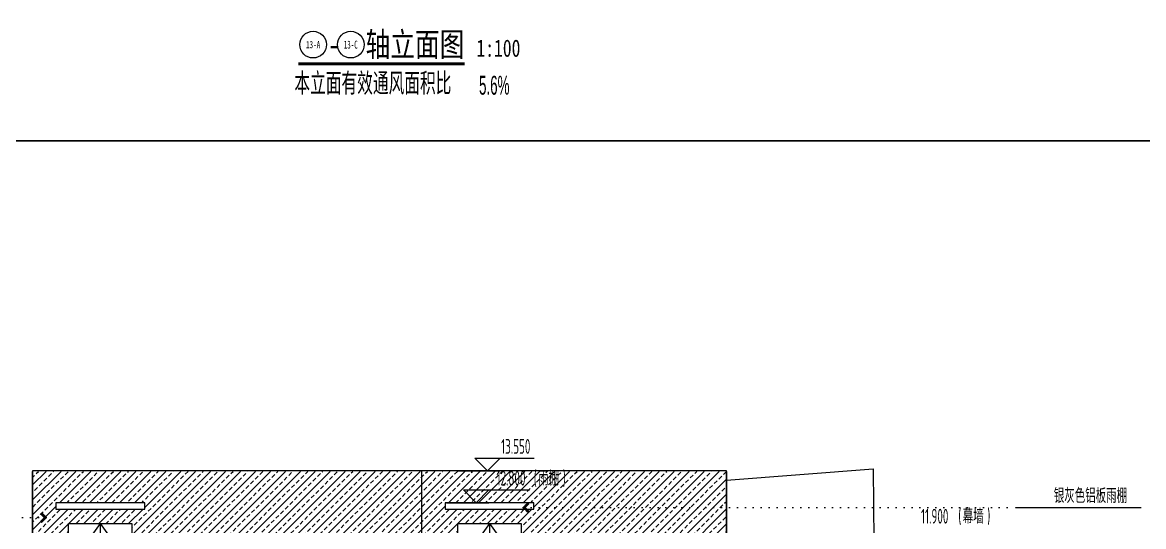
# Model space of a CAD drawing. Extents: x -280168 to 205214, y -148835 to -64913.
# Drawn here: x 139140 to 165642, y -127047 to -115131 of the extents above; entities that cross this region are included whole.
import ezdxf
from ezdxf.enums import TextEntityAlignment as Align
from ezdxf.xclip import XClip

# ---------------------------------------------------------------- set-up
doc = ezdxf.new("R2010")
doc.units = 0
doc.header["$LTSCALE"] = 1000
doc.header["$MEASUREMENT"] = 0
doc.header["$XCLIPFRAME"] = 0
doc.linetypes.add('DOT2', pattern=[0.125, 0, -0.125])
for name, color, linetype in [('01-标注_标高', 200, 'Continuous'), ('01-标注_符号', 200, 'Continuous'), ('02-TEXT_标注', 130, 'Continuous'), ('05-填充_156', 156, 'Continuous'), ('A-C_窗', 140, 'Continuous'), ('D-铝板', 181, 'Continuous'), ('DIM_SYMB', 3, 'Continuous'), ('E-立面轮廓', 241, 'Continuous'), ('建-标注-文本', 254, 'Continuous')]:
    doc.layers.add(name, color=color, linetype=linetype)
doc.layers.add('04-不打印_辅助线', color=165, linetype='Continuous', plot=False)
doc.styles.add('_TCH_DIM', font='ros1.shx', dxfattribs={"width": 0.75, "bigfont": 'jd.shx'})
doc.styles.add('_TCH_LABEL', font='ros.shx', dxfattribs={"width": 0.75, "bigfont": 'jd.shx'})
doc.styles.add('logo-3', font='STXIHEI_0.TTF', dxfattribs={"width": 0.75})
doc.styles.get("Standard").update_dxf_attribs({"font": 'STXIHEI_0.TTF', "width": 0.75})
doc.dimstyles.new('副本 ISO-1', dxfattribs={"dimtxt": 2.5, "dimasz": 1.5, "dimexe": 1.25, "dimexo": 0.625, "dimtad": 1, "dimdec": 0, "dimtxsty": 'logo-3', "dimblk": 'ARCHTICK', "dimcen": 2.5, "dimdle": 1, "dimadec": 0, "dimazin": 0, "dimtfac": 1, "dimtdec": 0, "dimtix": 1, "dimtmove": 0, "dimatfit": 3, "dimldrblk": 'AR', "dimfxl": 0, "dimarcsym": 0})

# ---------------------------------------------------------------- blocks, each defined once
blk = doc.blocks.new('reaytrsy')
at = {"layer": '05-填充_156'}
h = blk.add_hatch(dxfattribs=at)
h.set_pattern_fill('天然石材', color=256, scale=50)
h.set_pattern_definition([(45, (-68281, 190951.96), (-176.77677, 176.77677), []), (45, (-68194.07, 190862.2), (-176.77677, 176.77677), [98.68425, -56.391])])
h.paths.add_polyline_path([(9200, 3650), (0, 3650), (0, 9), (550, 9), (550, 159), (2650, 159), (2650, 9), (9200, 9)])
h.paths.add_polyline_path([(2650, 2750), (550, 2750), (550, 2900), (2650, 2900)], flags=16)
h.paths.add_polyline_path([(2350, 2409), (2350, 309), (850, 309), (850, 2409)], flags=16)
h.paths.add_polyline_path([(2350, 1359), (1600, 309), (850, 1359), (1600, 2409)], flags=0)
h.paths.add_polyline_path([(16400, 3650), (9200, 3650), (9200, 9), (9750, 9), (9750, 159), (11850, 159), (11850, 9), (16400, 9)])
h.paths.add_polyline_path([(11850, 2750), (9750, 2750), (9750, 2900), (11850, 2900)], flags=16)
h.paths.add_polyline_path([(11550, 309), (10050, 309), (10050, 2409), (11550, 2409)], flags=16)
h.paths.add_polyline_path([(11550, 1359), (10800, 309), (10050, 1359), (10800, 2409)], flags=0)
at = {"layer": 'A-C_窗'}
for p, q in [((1600, 2409), (1600, 309)), ((10800, 2409), (10800, 309))]:
    blk.add_line(p, q, dxfattribs=at)
for points in [[(1600, 2409), (850, 1359), (1600, 309)], [(1600, 2409), (2350, 1359), (1600, 309)], [(10800, 2409), (10050, 1359), (10800, 309)], [(10800, 2409), (11550, 1359), (10800, 309)]]:
    blk.add_lwpolyline(points, dxfattribs=at)
for points in [[(850, 2409), (2350, 2409), (2350, 309), (850, 309)], [(10050, 2409), (11550, 2409), (11550, 309), (10050, 309)]]:
    blk.add_lwpolyline(points, close=True, dxfattribs=at)
at = {"layer": 'D-铝板'}
for points in [[(550, 2750), (2650, 2750), (2650, 2900), (550, 2900)], [(9750, 2750), (11850, 2750), (11850, 2900), (9750, 2900)]]:
    blk.add_lwpolyline(points, close=True, dxfattribs=at)
at = {"layer": 'E-立面轮廓'}
blk.add_line((9200, 0), (9200, 3650), dxfattribs=at)
blk.add_lwpolyline([(0, 0), (0, 3650), (16400, 3650), (16400, 0)], dxfattribs=at)
for points in [[(0, 0), (16400, 0), (16400, 3650), (0, 3650)], [(550, 0), (2650, 0), (2650, 150), (550, 150)], [(9750, 0), (11850, 0), (11850, 150), (9750, 150)]]:
    blk.add_lwpolyline(points, close=True, dxfattribs=at)
blk = doc.blocks.new('_ArchTick')
at = {"color": 0, "linetype": 'ByBlock', "const_width": 0.4}
blk.add_lwpolyline([(-0.5, -0.5), (0.5, 0.5)], dxfattribs=at)
blk = doc.blocks.new('*X10')
at = {"color": 0}
for p, q in [((-1012.312, 1692.723), (-1012.284, 1692.723)), ((-1012.312, 1692.722), (-1012.312, 1692.723)), ((-1012.311, 1692.724), (-1012.285, 1692.724)), ((-1012.311, 1692.721), (-1012.311, 1692.724)), ((-1012.311, 1692.722), (-1012.283, 1692.722)), ((-1012.31, 1692.725), (-1012.286, 1692.725)), ((-1012.31, 1692.72), (-1012.31, 1692.725)), ((-1012.31, 1692.721), (-1012.282, 1692.721)), ((-1012.309, 1692.726), (-1012.287, 1692.726)), ((-1012.309, 1692.719), (-1012.309, 1692.726)), ((-1012.309, 1692.72), (-1012.281, 1692.72)), ((-1012.308, 1692.727), (-1012.288, 1692.727)), ((-1012.308, 1692.718), (-1012.308, 1692.727)), ((-1012.308, 1692.719), (-1012.28, 1692.719)), ((-1012.307, 1692.728), (-1012.289, 1692.728)), ((-1012.307, 1692.717), (-1012.307, 1692.728)), ((-1012.307, 1692.718), (-1012.279, 1692.718)), ((-1012.306, 1692.729), (-1012.29, 1692.729)), ((-1012.306, 1692.716), (-1012.306, 1692.729)), ((-1012.306, 1692.717), (-1012.278, 1692.717)), ((-1012.305, 1692.73), (-1012.291, 1692.73)), ((-1012.305, 1692.715), (-1012.305, 1692.73)), ((-1012.305, 1692.716), (-1012.277, 1692.716)), ((-1012.304, 1692.731), (-1012.292, 1692.731)), ((-1012.304, 1692.714), (-1012.304, 1692.731)), ((-1012.304, 1692.715), (-1012.276, 1692.715)), ((-1012.303, 1692.732), (-1012.293, 1692.732)), ((-1012.303, 1692.713), (-1012.303, 1692.732)), ((-1012.303, 1692.714), (-1012.275, 1692.714)), ((-1012.302, 1692.733), (-1012.294, 1692.733)), ((-1012.302, 1692.712), (-1012.302, 1692.733)), ((-1012.302, 1692.713), (-1012.274, 1692.713)), ((-1012.301, 1692.734), (-1012.295, 1692.734)), ((-1012.301, 1692.711), (-1012.301, 1692.734)), ((-1012.301, 1692.712), (-1012.273, 1692.712)), ((-1012.3, 1692.735), (-1012.296, 1692.735)), ((-1012.3, 1692.71), (-1012.3, 1692.735)), ((-1012.3, 1692.711), (-1012.272, 1692.711)), ((-1012.299, 1692.736), (-1012.297, 1692.736)), ((-1012.299, 1692.709), (-1012.299, 1692.736)), ((-1012.299, 1692.71), (-1012.271, 1692.71)), ((-1012.298, 1692.708), (-1012.298, 1692.736)), ((-1012.298, 1692.709), (-1012.27, 1692.709)), ((-1012.297, 1692.707), (-1012.297, 1692.735)), ((-1012.297, 1692.708), (-1012.269, 1692.708)), ((-1012.296, 1692.706), (-1012.296, 1692.734)), ((-1012.296, 1692.707), (-1012.268, 1692.707)), ((-1012.295, 1692.705), (-1012.295, 1692.733)), ((-1012.295, 1692.706), (-1012.267, 1692.706)), ((-1012.294, 1692.704), (-1012.294, 1692.732)), ((-1012.294, 1692.705), (-1012.266, 1692.705)), ((-1012.293, 1692.703), (-1012.293, 1692.731)), ((-1012.293, 1692.704), (-1012.265, 1692.704)), ((-1012.292, 1692.702), (-1012.292, 1692.73)), ((-1012.292, 1692.703), (-1012.264, 1692.703)), ((-1012.291, 1692.701), (-1012.291, 1692.729)), ((-1012.291, 1692.702), (-1012.263, 1692.702)), ((-1012.29, 1692.7), (-1012.29, 1692.728)), ((-1012.29, 1692.701), (-1012.262, 1692.701)), ((-1012.289, 1692.699), (-1012.289, 1692.727)), ((-1012.289, 1692.7), (-1012.261, 1692.7)), ((-1012.288, 1692.698), (-1012.288, 1692.726)), ((-1012.288, 1692.699), (-1012.26, 1692.699)), ((-1012.287, 1692.697), (-1012.287, 1692.725)), ((-1012.287, 1692.698), (-1012.259, 1692.698)), ((-1012.286, 1692.696), (-1012.286, 1692.724)), ((-1012.286, 1692.697), (-1012.258, 1692.697)), ((-1012.285, 1692.695), (-1012.285, 1692.723)), ((-1012.285, 1692.696), (-1012.257, 1692.696)), ((-1012.284, 1692.694), (-1012.284, 1692.722)), ((-1012.284, 1692.695), (-1012.256, 1692.695)), ((-1012.283, 1692.693), (-1012.283, 1692.721)), ((-1012.283, 1692.694), (-1012.255, 1692.694)), ((-1012.282, 1692.692), (-1012.282, 1692.72)), ((-1012.282, 1692.693), (-1012.254, 1692.693)), ((-1012.281, 1692.691), (-1012.281, 1692.719)), ((-1012.281, 1692.692), (-1012.253, 1692.692)), ((-1012.28, 1692.69), (-1012.28, 1692.718)), ((-1012.28, 1692.691), (-1012.252, 1692.691)), ((-1012.279, 1692.689), (-1012.279, 1692.717)), ((-1012.279, 1692.69), (-1012.251, 1692.69)), ((-1012.278, 1692.688), (-1012.278, 1692.716)), ((-1012.278, 1692.689), (-1012.25, 1692.689)), ((-1012.277, 1692.687), (-1012.277, 1692.715)), ((-1012.277, 1692.688), (-1012.249, 1692.688)), ((-1012.276, 1692.686), (-1012.276, 1692.714)), ((-1012.276, 1692.687), (-1012.248, 1692.687)), ((-1012.275, 1692.685), (-1012.275, 1692.713)), ((-1012.275, 1692.686), (-1012.247, 1692.686)), ((-1012.274, 1692.684), (-1012.274, 1692.712)), ((-1012.274, 1692.685), (-1012.246, 1692.685)), ((-1012.273, 1692.683), (-1012.273, 1692.711)), ((-1012.273, 1692.684), (-1012.245, 1692.684)), ((-1012.272, 1692.682), (-1012.272, 1692.71)), ((-1012.271, 1692.681), (-1012.271, 1692.709)), ((-1012.27, 1692.68), (-1012.27, 1692.708)), ((-1012.269, 1692.679), (-1012.269, 1692.707)), ((-1012.268, 1692.678), (-1012.268, 1692.706)), ((-1012.267, 1692.677), (-1012.267, 1692.705)), ((-1012.266, 1692.676), (-1012.266, 1692.704)), ((-1012.265, 1692.675), (-1012.265, 1692.703)), ((-1012.264, 1692.674), (-1012.264, 1692.702)), ((-1012.263, 1692.673), (-1012.263, 1692.701)), ((-1012.262, 1692.672), (-1012.262, 1692.7)), ((-1012.261, 1692.671), (-1012.261, 1692.699)), ((-1012.26, 1692.67), (-1012.26, 1692.698)), ((-1012.259, 1692.642), (-1012.259, 1692.697)), ((-1012.258, 1692.643), (-1012.258, 1692.696)), ((-1012.257, 1692.644), (-1012.257, 1692.695)), ((-1012.256, 1692.645), (-1012.256, 1692.694)), ((-1012.255, 1692.646), (-1012.255, 1692.693)), ((-1012.254, 1692.647), (-1012.254, 1692.692)), ((-1012.253, 1692.648), (-1012.253, 1692.691)), ((-1012.252, 1692.649), (-1012.252, 1692.69)), ((-1012.251, 1692.65), (-1012.251, 1692.689)), ((-1012.25, 1692.651), (-1012.25, 1692.688)), ((-1012.249, 1692.652), (-1012.249, 1692.687)), ((-1012.248, 1692.653), (-1012.248, 1692.686)), ((-1012.247, 1692.654), (-1012.247, 1692.685)), ((-1012.246, 1692.655), (-1012.246, 1692.684)), ((-1012.245, 1692.656), (-1012.245, 1692.683)), ((-1012.312, 1692.618), (-1012.283, 1692.618)), ((-1012.312, 1692.617), (-1012.312, 1692.618)), ((-1012.311, 1692.619), (-1012.282, 1692.619)), ((-1012.311, 1692.616), (-1012.311, 1692.619)), ((-1012.311, 1692.617), (-1012.284, 1692.617)), ((-1012.31, 1692.62), (-1012.281, 1692.62)), ((-1012.31, 1692.615), (-1012.31, 1692.62)), ((-1012.31, 1692.616), (-1012.285, 1692.616)), ((-1012.309, 1692.621), (-1012.28, 1692.621)), ((-1012.309, 1692.614), (-1012.309, 1692.621)), ((-1012.309, 1692.615), (-1012.286, 1692.615)), ((-1012.308, 1692.622), (-1012.279, 1692.622)), ((-1012.308, 1692.613), (-1012.308, 1692.622)), ((-1012.308, 1692.614), (-1012.287, 1692.614)), ((-1012.307, 1692.623), (-1012.278, 1692.623)), ((-1012.307, 1692.612), (-1012.307, 1692.623)), ((-1012.307, 1692.613), (-1012.288, 1692.613)), ((-1012.306, 1692.624), (-1012.277, 1692.624)), ((-1012.306, 1692.611), (-1012.306, 1692.624)), ((-1012.306, 1692.612), (-1012.289, 1692.612)), ((-1012.305, 1692.625), (-1012.276, 1692.625)), ((-1012.305, 1692.61), (-1012.305, 1692.625)), ((-1012.305, 1692.611), (-1012.29, 1692.611)), ((-1012.304, 1692.626), (-1012.275, 1692.626)), ((-1012.304, 1692.609), (-1012.304, 1692.626)), ((-1012.304, 1692.61), (-1012.291, 1692.61)), ((-1012.303, 1692.627), (-1012.274, 1692.627)), ((-1012.303, 1692.608), (-1012.303, 1692.627)), ((-1012.303, 1692.609), (-1012.292, 1692.609)), ((-1012.302, 1692.628), (-1012.273, 1692.628)), ((-1012.302, 1692.607), (-1012.302, 1692.628)), ((-1012.302, 1692.608), (-1012.293, 1692.608)), ((-1012.301, 1692.629), (-1012.272, 1692.629)), ((-1012.301, 1692.606), (-1012.301, 1692.629)), ((-1012.301, 1692.607), (-1012.294, 1692.607)), ((-1012.3, 1692.63), (-1012.271, 1692.63)), ((-1012.3, 1692.605), (-1012.3, 1692.63)), ((-1012.3, 1692.606), (-1012.295, 1692.606)), ((-1012.299, 1692.631), (-1012.27, 1692.631)), ((-1012.299, 1692.604), (-1012.299, 1692.631)), ((-1012.299, 1692.605), (-1012.296, 1692.605)), ((-1012.298, 1692.632), (-1012.269, 1692.632)), ((-1012.298, 1692.603), (-1012.298, 1692.632)), ((-1012.298, 1692.604), (-1012.297, 1692.604)), ((-1012.297, 1692.633), (-1012.268, 1692.633)), ((-1012.297, 1692.604), (-1012.297, 1692.633)), ((-1012.296, 1692.634), (-1012.267, 1692.634)), ((-1012.296, 1692.605), (-1012.296, 1692.634)), ((-1012.295, 1692.635), (-1012.266, 1692.635)), ((-1012.295, 1692.606), (-1012.295, 1692.635)), ((-1012.294, 1692.636), (-1012.265, 1692.636)), ((-1012.294, 1692.607), (-1012.294, 1692.636)), ((-1012.293, 1692.637), (-1012.264, 1692.637)), ((-1012.293, 1692.608), (-1012.293, 1692.637)), ((-1012.292, 1692.638), (-1012.263, 1692.638)), ((-1012.292, 1692.609), (-1012.292, 1692.638)), ((-1012.291, 1692.639), (-1012.262, 1692.639)), ((-1012.291, 1692.61), (-1012.291, 1692.639)), ((-1012.29, 1692.64), (-1012.261, 1692.64)), ((-1012.29, 1692.611), (-1012.29, 1692.64)), ((-1012.289, 1692.641), (-1012.26, 1692.641)), ((-1012.289, 1692.612), (-1012.289, 1692.641)), ((-1012.288, 1692.642), (-1012.259, 1692.642)), ((-1012.288, 1692.613), (-1012.288, 1692.642)), ((-1012.287, 1692.643), (-1012.258, 1692.643)), ((-1012.287, 1692.614), (-1012.287, 1692.643)), ((-1012.286, 1692.644), (-1012.257, 1692.644)), ((-1012.286, 1692.615), (-1012.286, 1692.644)), ((-1012.285, 1692.645), (-1012.256, 1692.645)), ((-1012.285, 1692.616), (-1012.285, 1692.645)), ((-1012.284, 1692.646), (-1012.255, 1692.646)), ((-1012.284, 1692.617), (-1012.284, 1692.646)), ((-1012.283, 1692.647), (-1012.254, 1692.647)), ((-1012.283, 1692.618), (-1012.283, 1692.647)), ((-1012.282, 1692.648), (-1012.253, 1692.648)), ((-1012.282, 1692.619), (-1012.282, 1692.648)), ((-1012.281, 1692.649), (-1012.252, 1692.649)), ((-1012.281, 1692.62), (-1012.281, 1692.649)), ((-1012.28, 1692.65), (-1012.251, 1692.65)), ((-1012.28, 1692.621), (-1012.28, 1692.65)), ((-1012.279, 1692.651), (-1012.25, 1692.651)), ((-1012.279, 1692.622), (-1012.279, 1692.651)), ((-1012.278, 1692.652), (-1012.249, 1692.652)), ((-1012.278, 1692.623), (-1012.278, 1692.652)), ((-1012.277, 1692.653), (-1012.248, 1692.653)), ((-1012.277, 1692.624), (-1012.277, 1692.653)), ((-1012.276, 1692.654), (-1012.247, 1692.654)), ((-1012.276, 1692.625), (-1012.276, 1692.654)), ((-1012.275, 1692.655), (-1012.246, 1692.655)), ((-1012.275, 1692.626), (-1012.275, 1692.655)), ((-1012.274, 1692.656), (-1012.245, 1692.656)), ((-1012.274, 1692.627), (-1012.274, 1692.656)), ((-1012.273, 1692.657), (-1012.244, 1692.657)), ((-1012.273, 1692.628), (-1012.273, 1692.657)), ((-1012.272, 1692.683), (-1012.244, 1692.683)), ((-1012.272, 1692.658), (-1012.243, 1692.658)), ((-1012.272, 1692.629), (-1012.272, 1692.658)), ((-1012.271, 1692.682), (-1012.243, 1692.682)), ((-1012.271, 1692.659), (-1012.242, 1692.659)), ((-1012.271, 1692.63), (-1012.271, 1692.659)), ((-1012.27, 1692.681), (-1012.242, 1692.681)), ((-1012.27, 1692.66), (-1012.241, 1692.66)), ((-1012.27, 1692.631), (-1012.27, 1692.66)), ((-1012.269, 1692.68), (-1012.241, 1692.68)), ((-1012.269, 1692.661), (-1012.24, 1692.661)), ((-1012.269, 1692.632), (-1012.269, 1692.661)), ((-1012.268, 1692.679), (-1012.24, 1692.679)), ((-1012.268, 1692.662), (-1012.239, 1692.662)), ((-1012.268, 1692.633), (-1012.268, 1692.662)), ((-1012.267, 1692.678), (-1012.239, 1692.678)), ((-1012.267, 1692.663), (-1012.238, 1692.663)), ((-1012.267, 1692.634), (-1012.267, 1692.663)), ((-1012.266, 1692.677), (-1012.238, 1692.677)), ((-1012.266, 1692.664), (-1012.237, 1692.664)), ((-1012.266, 1692.635), (-1012.266, 1692.664)), ((-1012.265, 1692.676), (-1012.237, 1692.676)), ((-1012.265, 1692.665), (-1012.236, 1692.665)), ((-1012.265, 1692.636), (-1012.265, 1692.665)), ((-1012.264, 1692.675), (-1012.236, 1692.675)), ((-1012.264, 1692.666), (-1012.235, 1692.666)), ((-1012.264, 1692.637), (-1012.264, 1692.666)), ((-1012.263, 1692.674), (-1012.235, 1692.674)), ((-1012.263, 1692.667), (-1012.234, 1692.667)), ((-1012.263, 1692.638), (-1012.263, 1692.667)), ((-1012.262, 1692.673), (-1012.234, 1692.673)), ((-1012.262, 1692.668), (-1012.233, 1692.668)), ((-1012.262, 1692.639), (-1012.262, 1692.668)), ((-1012.261, 1692.672), (-1012.233, 1692.672)), ((-1012.261, 1692.669), (-1012.232, 1692.669)), ((-1012.261, 1692.64), (-1012.261, 1692.669)), ((-1012.26, 1692.671), (-1012.232, 1692.671)), ((-1012.26, 1692.67), (-1012.231, 1692.67)), ((-1012.26, 1692.641), (-1012.26, 1692.67)), ((-1012.244, 1692.657), (-1012.244, 1692.682)), ((-1012.243, 1692.658), (-1012.243, 1692.681)), ((-1012.242, 1692.659), (-1012.242, 1692.68)), ((-1012.241, 1692.66), (-1012.241, 1692.679)), ((-1012.24, 1692.661), (-1012.24, 1692.678)), ((-1012.239, 1692.662), (-1012.239, 1692.677)), ((-1012.238, 1692.663), (-1012.238, 1692.676)), ((-1012.237, 1692.664), (-1012.237, 1692.675)), ((-1012.236, 1692.665), (-1012.236, 1692.674)), ((-1012.235, 1692.666), (-1012.235, 1692.673)), ((-1012.234, 1692.667), (-1012.234, 1692.672)), ((-1012.233, 1692.668), (-1012.233, 1692.671)), ((-1012.232, 1692.669), (-1012.232, 1692.67))]:
    blk.add_line(p, q, dxfattribs=at)
blk = doc.blocks.new('A-ARROW')
blk.add_lwpolyline([(0.081, 0.052), (0.067, 0.067), (0, 0), (0.067, -0.067), (0.081, -0.052), (0.028, 0)], close=True)
at = {"rotation": 180}
blk.add_blockref('*X10', (-1012.231, 1692.67), dxfattribs=at)
blk = doc.blocks.new('AR')
at = {"xscale": -21.59999999986031, "yscale": 21.59999999999127, "zscale": 21.6, "rotation": 359.9999997162888}
blk.add_blockref('A-ARROW', (0, 0), dxfattribs=at)

msp = doc.modelspace()

# ---------------------------------------------------------------- linework, layer by layer
at = {"layer": '01-标注_标高'}
for p, q in [((150132.7, -125732.1), (149832.7, -125432.1)), ((149832.7, -125432.1), (151236.7, -125432.1)), ((150132.7, -125732.1), (150432.7, -125432.1)), ((149432.7, -125732.1), (150432.7, -125732.1)), ((149862.2, -126482.1), (149562.2, -126182.1)), ((149562.2, -126182.1), (151127.2, -126182.1)), ((149862.2, -126482.1), (150162.2, -126182.1)), ((149162.2, -126482.1), (150162.2, -126482.1))]:
    msp.add_line(p, q, dxfattribs=at)
at = {"layer": '01-标注_符号'}
msp.add_line((162611.9, -126596.3), (165588.3, -126596.3), dxfattribs=at)
at = {"layer": '04-不打印_辅助线'}
for points in [[(123611.1, -117932.1), (197711.1, -117932.1), (197711.1, -90432.1), (123611.1, -90432.1)], [(123611.1, -145432.1), (197711.1, -145432.1), (197711.1, -117932.1), (123611.1, -117932.1)]]:
    msp.add_lwpolyline(points, close=True, dxfattribs=at)
at = {"layer": 'DIM_SYMB', "const_width": 70}
msp.add_lwpolyline([(145660.8, -116110.4), (149591.3, -116110.4)], dxfattribs=at)
at = {"layer": 'E-立面轮廓'}
msp.add_line((148579.8, -128179.9), (148579.8, -125741.4), dxfattribs=at)
msp.add_lwpolyline([(139379.8, -125732.1), (139379.8, -128094.9), (143455.8, -128517.8), (155779.8, -127705.2), (155779.8, -125732.1)], close=True, dxfattribs=at)
msp.add_lwpolyline([(155779.8, -125946.3), (159247.7, -125682.1), (159266.7, -127382.1)], dxfattribs=at)
at = {"layer": '建-标注-文本'}
for centre in [(146010.8, -115655.4), (146901, -115655.4)]:
    msp.add_circle(centre, 315, dxfattribs=at)

# ---------------------------------------------------------------- block references
ref = msp.add_blockref('reaytrsy', (139379.8, -129382.1))
XClip(ref).set_block_clipping_path([(0, 3640.6799243533), (0, 1287.1951186243), (4076, 864.3516483516), (16400, 1676.9230769231), (16400, 3640.6799243533)])

# ---------------------------------------------------------------- texts
at = {"layer": '02-TEXT_标注'}
for s, height, style, width, p in [('本立面有效通风面积比', 520.93, '_TCH_LABEL', 0.75, (145568.2, -116838.5)), ('5.6%', 446.25, '_TCH_LABEL', 0.529412, (149933, -116838.5)), ('13.550', 350, '_TCH_DIM', 0.6375, (150455.5, -125327.1)), ('12.800', 350, '_TCH_DIM', 0.6375, (150346, -126077.1)), ('(', 350, '_TCH_DIM', 0.6375, (151227.2, -126077.1)), ('雨棚', 347.29, '_TCH_DIM', 0.75, (151331.3, -126077.1)), (')', 350, '_TCH_DIM', 0.6375, (151913.3, -126077.1)), ('银灰色铝板雨棚', 347.29, '_TCH_DIM', 0.75, (163519.6, -126491.3)), ('11.900', 350, '_TCH_DIM', 0.6375, (160380.8, -126977.1)), ('(', 350, '_TCH_DIM', 0.6375, (161262, -126977.1)), ('幕墙', 347.29, '_TCH_DIM', 0.75, (161366.1, -126977.1)), (')', 350, '_TCH_DIM', 0.6375, (161948.1, -126977.1))]:
    msp.add_text(s, height=height, dxfattribs=dict(at, style=style, width=width)).set_placement(p)
at = {"layer": '建-标注-文本', "width": 0.75}
for s, height, p in [('轴立面图', 570.85, (147251, -115935.4)), ('1:100', 407.75, (149871.3, -115942.3)), ('-', 570.9, (146360.8, -115935.4))]:
    msp.add_text(s, height=height, dxfattribs=at).set_placement(p)
at = {"layer": '建-标注-文本'}
for s, height, width, p, p2 in [('13-A', 169.61, 1.138097, (145841.9, -115740.2), (146179.7, -115740.2)), ('13-C', 188.61, 1.068808, (146737.3, -115749.7), (147064.8, -115749.7))]:
    msp.add_text(s, height=height, dxfattribs=dict(at, width=width)).set_placement(p, p2, align=Align.FIT)

# ---------------------------------------------------------------- leaders
at = {"layer": '01-标注_符号', "color": 51, "linetype": 'DOT2', "ltscale": 1.5}
for points in [[(150975.8, -126596.3), (162611.9, -126596.3)], [(139703.6, -126832.9), (133846.2, -126832.9)]]:
    msp.add_leader(points, dimstyle='副本 ISO-1', override={"dimasz": 75, "dimtad": 0}, dxfattribs=at)

doc.saveas('drawing.dxf')
